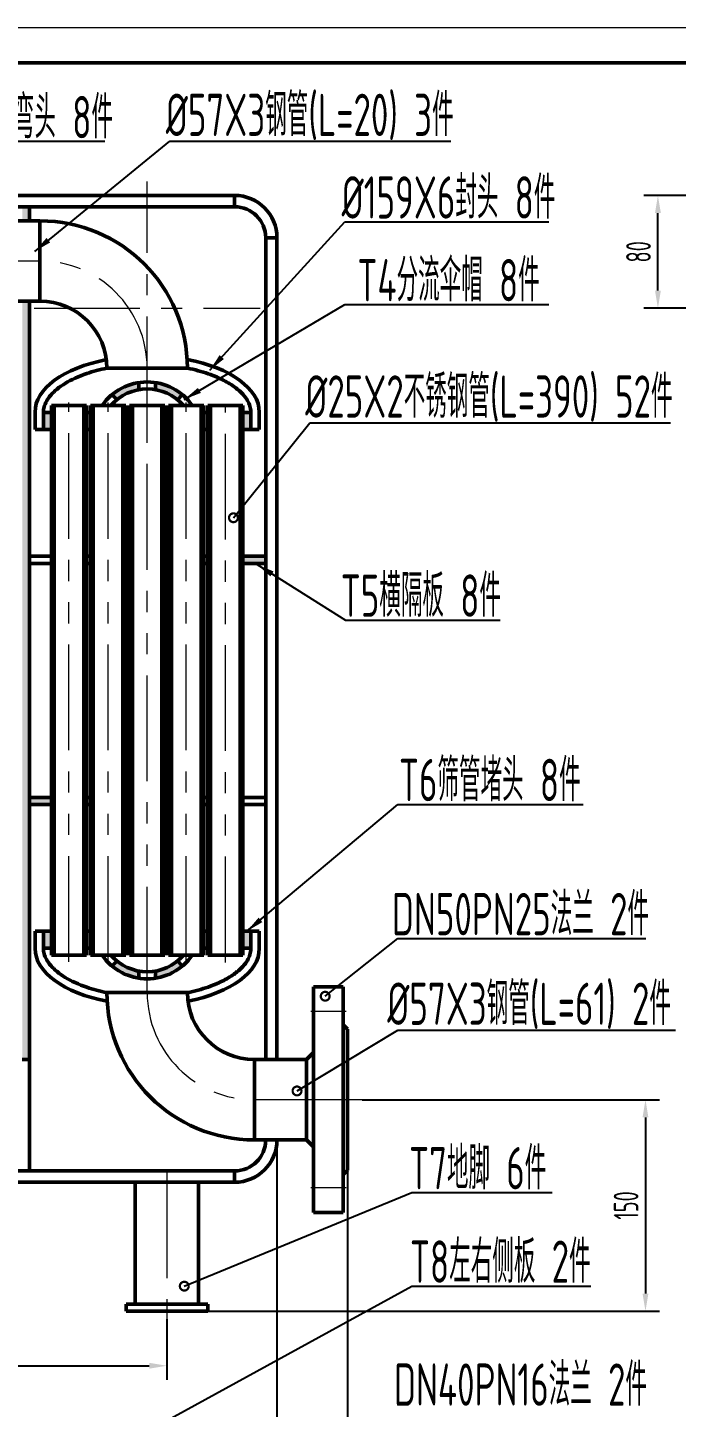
# Model space of a CAD drawing. Extents: x 0 to 420, y 0 to 297.
# Drawn here: x 172.9 to 264.9, y 101.2 to 297 of the extents above; entities that cross this region are included whole.
import ezdxf
from ezdxf.enums import TextEntityAlignment as Align

# ---------------------------------------------------------------- set-up
doc = ezdxf.new("R2010")
doc.units = 0
doc.header["$LTSCALE"] = 12
doc.linetypes.add('CENTER', pattern=[2, 1.25, -0.25, 0.25, -0.25])
doc.linetypes.add('PHANTOM', pattern=[2.5, 1.25, -0.25, 0.25, -0.25, 0.25, -0.25])
doc.layers.get('0').update_dxf_attribs({"linetype": 'CONTINUOUS', "lineweight": 50})
doc.layers.get('Defpoints').update_dxf_attribs({"linetype": 'CONTINUOUS'})
for name, color, linetype, lineweight in [('1', 5, 'CONTINUOUS', 18), ('2', 2, 'CENTER', 18), ('4', 4, 'CONTINUOUS', 25), ('5', 3, 'PHANTOM', 13)]:
    doc.layers.add(name, color=color, linetype=linetype, lineweight=lineweight)
doc.styles.get("Standard").update_dxf_attribs({"font": 'gbenor.shx', "width": 0.707, "bigfont": 'gbcbig.shx'})
doc.dimstyles.new('圆点', dxfattribs={"dimtxt": 3.5, "dimasz": 2.5, "dimexe": 2, "dimexo": 0, "dimgap": 1, "dimtad": 1, "dimtoh": 1, "dimdec": 3, "dimlfac": 5, "dimdsep": 46, "dimtxsty": 'Standard', "dimcen": 0, "dimazin": 2, "dimtfac": 1, "dimtdec": 3, "dimtmove": 2, "dimatfit": 3, "dimldrblk": 'DOTSMALL', "dimfxl": 0, "dimtolj": 1, "dimtzin": 0, "dimarcsym": 0})
doc.dimstyles.new('线箭', dxfattribs={"dimtxt": 3.5, "dimasz": 2.5, "dimexe": 2, "dimexo": 0, "dimgap": 1, "dimtad": 1, "dimtoh": 1, "dimdec": 3, "dimlfac": 5, "dimdsep": 46, "dimtxsty": 'Standard', "dimcen": 0, "dimazin": 2, "dimtfac": 1, "dimtdec": 3, "dimtmove": 2, "dimatfit": 3, "dimfxl": 0, "dimtolj": 1, "dimtzin": 0, "dimarcsym": 0})

# ---------------------------------------------------------------- blocks, each defined once
blk = doc.blocks.new('_DotSmall')
at = {"color": 0, "linetype": 'ByBlock', "const_width": 0.5}
blk.add_lwpolyline([(-0.0625, 0, 1), (0.0625, 0, 1)], format="xyb", close=True, dxfattribs=at)
blk = doc.blocks.new('*D6')
at = {"layer": '4', "color": 0, "lineweight": -2}
for p, q in [((138.23, 113.6), (138.23, 105.15)), ((192.63, 113.76), (192.63, 105.15)), ((140.73, 107.15), (190.13, 107.15))]:
    blk.add_line(p, q, dxfattribs=at)
at = {"layer": '4', "color": 0}
for points in [[(140.73, 107.57), (140.73, 106.74), (138.23, 107.15)], [(190.13, 107.57), (190.13, 106.74), (192.63, 107.15)]]:
    blk.add_solid(points, dxfattribs=at)
at = {"layer": 'Defpoints', "color": 0}
for p in [(138.23, 113.6), (192.63, 113.76), (192.63, 107.15)]:
    blk.add_point(p, dxfattribs=at)
at = {"layer": '4', "color": 0, "insert": (165.43, 109.9), "char_height": 3.5, "attachment_point": 5}
blk.add_mtext('\\A1;272', dxfattribs=at)
blk = doc.blocks.new('*D7')
at = {"layer": '4', "color": 0, "lineweight": -2}
for p, q in [((68.23, 139.19), (68.23, 96.7)), ((208.23, 139.19), (208.23, 96.7)), ((70.73, 98.7), (205.73, 98.7))]:
    blk.add_line(p, q, dxfattribs=at)
at = {"layer": '4', "color": 0}
for points in [[(70.73, 99.12), (70.73, 98.28), (68.23, 98.7)], [(205.73, 99.12), (205.73, 98.28), (208.23, 98.7)]]:
    blk.add_solid(points, dxfattribs=at)
at = {"layer": 'Defpoints', "color": 0}
for p in [(68.23, 139.19), (208.23, 139.19), (208.23, 98.7)]:
    blk.add_point(p, dxfattribs=at)
at = {"layer": '4', "color": 0, "insert": (138.23, 101.45), "char_height": 3.5, "attachment_point": 5}
blk.add_mtext('\\A1;700', dxfattribs=at)
blk = doc.blocks.new('*D8')
at = {"layer": '4', "color": 0, "lineweight": -2}
for p, q in [((58.23, 134.89), (58.23, 88.81)), ((218.23, 134.89), (218.23, 88.81)), ((215.73, 90.81), (60.73, 90.81))]:
    blk.add_line(p, q, dxfattribs=at)
at = {"layer": '4', "color": 0}
for points in [[(60.73, 91.23), (60.73, 90.4), (58.23, 90.81)], [(215.73, 91.23), (215.73, 90.4), (218.23, 90.81)]]:
    blk.add_solid(points, dxfattribs=at)
at = {"layer": 'Defpoints', "color": 0}
for p in [(58.23, 134.89), (218.23, 134.89), (58.23, 90.81)]:
    blk.add_point(p, dxfattribs=at)
at = {"layer": '4', "color": 0, "insert": (138.23, 93.56), "char_height": 3.5, "attachment_point": 5}
blk.add_mtext('\\A1;800', dxfattribs=at)
blk = doc.blocks.new('*D11')
at = {"layer": '4', "color": 0, "lineweight": -2}
for p, q in [((220.29, 144.89), (262.48, 144.89)), ((260.48, 142.39), (260.48, 117.39)), ((198.43, 114.89), (262.48, 114.89))]:
    blk.add_line(p, q, dxfattribs=at)
at = {"layer": '4', "color": 0}
for points in [[(260.06, 142.39), (260.89, 142.39), (260.48, 144.89)], [(260.06, 117.39), (260.89, 117.39), (260.48, 114.89)]]:
    blk.add_solid(points, dxfattribs=at)
at = {"layer": 'Defpoints', "color": 0}
for p in [(220.29, 144.89), (198.43, 114.89), (260.48, 114.89)]:
    blk.add_point(p, dxfattribs=at)
at = {"layer": '4', "color": 0, "insert": (257.73, 129.89), "char_height": 3.5, "attachment_point": 5, "rotation": 90}
blk.add_mtext('\\A1;150', dxfattribs=at)
blk = doc.blocks.new('*D12')
at = {"layer": '4', "color": 0, "lineweight": -2}
for p, q in [((283.97, 273.19), (260.24, 273.19)), ((262.24, 259.69), (262.24, 270.69)), ((271.5, 257.19), (260.24, 257.19))]:
    blk.add_line(p, q, dxfattribs=at)
at = {"layer": '4', "color": 0}
for points in [[(261.83, 270.69), (262.66, 270.69), (262.24, 273.19)], [(261.83, 259.69), (262.66, 259.69), (262.24, 257.19)]]:
    blk.add_solid(points, dxfattribs=at)
at = {"layer": 'Defpoints', "color": 0}
for p in [(262.24, 273.19), (283.97, 273.19), (271.5, 257.19)]:
    blk.add_point(p, dxfattribs=at)
at = {"layer": '4', "color": 0, "insert": (259.49, 265.19), "char_height": 3.5, "attachment_point": 5, "rotation": 90}
blk.add_mtext('\\A1;80', dxfattribs=at)

msp = doc.modelspace()

# ---------------------------------------------------------------- hatches: boundary and pattern name
h = msp.add_hatch(color=256)
h.dxf.hatch_style = 1
h.paths.add_polyline_path([(172.13036, 258.1879), (172.63036, 258.1879), (172.63036, 150.5879), (172.13036, 150.5879)])
h.paths.add_polyline_path([(172.63036, 258.1879), (173.13036, 258.1879), (173.13036, 150.5879), (172.63036, 150.5879)])
h.paths.add_polyline_path([(172.63036, 271.5879), (173.13036, 271.5879), (173.13036, 269.5879), (172.63036, 269.5879)])
h.paths.add_polyline_path([(172.13036, 271.5879), (172.63036, 271.5879), (172.63036, 269.5879), (172.13036, 269.5879)])
h = msp.add_hatch(color=256)
h.dxf.hatch_style = 1
h.paths.add_polyline_path([(194.78963, 244.94963), (194.15383, 244.17778, 0.128614923), (191.03036, 245.62248), (191.03036, 246.63634, -0.134449159)])
h.paths.add_polyline_path([(185.50688, 244.17778), (184.87108, 244.94963, -0.134449159), (188.63036, 246.63634), (188.63036, 245.62248, 0.128614923)])
h = msp.add_hatch(color=256)
h.dxf.hatch_style = 1
h.paths.add_polyline_path([(176.24523, 242.3879), (175.13036, 242.3879), (175.13036, 239.9879), (176.24523, 239.9879)])
h.paths.add_polyline_path([(181.78779, 242.3879), (181.24523, 242.3879), (181.24523, 239.9879), (181.78779, 239.9879)])
h.paths.add_polyline_path([(187.33036, 242.3879), (186.78779, 242.3879), (186.78779, 239.9879), (187.33036, 239.9879)])
h.paths.add_polyline_path([(192.87292, 242.3879), (192.33036, 242.3879), (192.33036, 239.9879), (192.87292, 239.9879)])
h.paths.add_polyline_path([(198.41548, 242.3879), (197.87292, 242.3879), (197.87292, 239.9879), (198.41548, 239.9879)])
h.paths.add_polyline_path([(204.53036, 242.3879), (203.41548, 242.3879), (203.41548, 239.9879), (204.53036, 239.9879)])
h = msp.add_hatch(color=256)
h.dxf.hatch_style = 1
h.paths.add_polyline_path([(203.41548, 221.9879), (206.63036, 221.9879), (206.63036, 220.9879), (203.41548, 220.9879)])
h.paths.add_polyline_path([(197.87292, 221.9879), (198.41548, 221.9879), (198.41548, 220.9879), (197.87292, 220.9879)])
h.paths.add_polyline_path([(192.33036, 221.9879), (192.87292, 221.9879), (192.87292, 220.9879), (192.33036, 220.9879)])
h.paths.add_polyline_path([(186.93036, 221.9879), (187.33036, 221.9879), (187.33036, 220.9879), (186.93036, 220.9879)])
h = msp.add_hatch(color=256)
h.dxf.hatch_style = 1
h.paths.add_polyline_path([(192.33036, 187.7879), (192.73036, 187.7879), (192.73036, 186.7879), (192.33036, 186.7879)])
h.paths.add_polyline_path([(186.78779, 187.7879), (187.33036, 187.7879), (187.33036, 186.7879), (186.78779, 186.7879)])
h.paths.add_polyline_path([(181.24523, 187.7879), (181.78779, 187.7879), (181.78779, 186.7879), (181.24523, 186.7879)])
h.paths.add_polyline_path([(173.13036, 187.7879), (176.24523, 187.7879), (176.24523, 186.7879), (173.13036, 186.7879)])
h = msp.add_hatch(color=256)
h.dxf.hatch_style = 1
h.paths.add_polyline_path([(176.24523, 168.7879), (175.13036, 168.7879), (175.13036, 166.3879), (176.24523, 166.3879)])
h.paths.add_polyline_path([(181.78779, 168.7879), (181.24523, 168.7879), (181.24523, 166.3879), (181.78779, 166.3879)])
h.paths.add_polyline_path([(187.33036, 168.7879), (186.78779, 168.7879), (186.78779, 166.3879), (187.33036, 166.3879)])
h.paths.add_polyline_path([(192.87292, 168.7879), (192.33036, 168.7879), (192.33036, 166.3879), (192.87292, 166.3879)])
h.paths.add_polyline_path([(198.41548, 168.7879), (197.87292, 168.7879), (197.87292, 166.3879), (198.41548, 166.3879)])
h.paths.add_polyline_path([(204.53036, 168.7879), (203.41548, 168.7879), (203.41548, 166.3879), (204.53036, 166.3879)])
h = msp.add_hatch(color=256)
h.dxf.hatch_style = 1
h.paths.add_polyline_path([(194.78963, 163.82617), (194.15383, 164.59802, -0.128614923), (191.03036, 163.15332), (191.03036, 162.13946, 0.134449159)])
h.paths.add_polyline_path([(185.50688, 164.59802), (184.87108, 163.82617, 0.134449159), (188.63036, 162.13946), (188.63036, 163.15332, -0.128614923)])

# ---------------------------------------------------------------- linework, layer by layer
for p, q in [((25, 292), (415, 292)), ((74.23036, 273.1879), (202.23036, 273.1879)), ((202.23036, 271.5879), (202.23036, 273.1879)), ((74.23036, 271.5879), (202.23036, 271.5879)), ((173.13036, 271.5879), (173.13036, 269.5879)), ((170.63036, 269.5879), (174.63036, 269.5879)), ((174.63036, 258.1879), (174.63036, 269.5879)), ((174.63036, 258.1879), (174.63036, 269.5879)), ((206.63036, 267.1879), (206.63036, 150.5879)), ((206.63036, 267.1879), (208.23036, 267.1879)), ((208.23036, 267.1879), (208.23036, 150.5879)), ((170.63036, 258.1879), (174.63036, 258.1879)), ((173.13036, 258.1879), (173.13036, 134.7879)), ((195.53036, 248.6879), (184.13036, 248.6879)), ((185.50688, 244.17778), (184.87108, 244.94963)), ((188.63036, 246.63634), (188.63036, 245.62248)), ((191.03036, 246.63634), (191.03036, 245.62248)), ((194.15383, 244.17778), (194.78963, 244.94963)), ((176.24523, 165.3879), (176.24523, 243.3879)), ((181.24523, 243.3879), (176.24523, 243.3879)), ((176.64523, 165.3879), (176.64523, 243.3879)), ((180.84523, 165.3879), (180.84523, 243.3879)), ((181.24523, 165.3879), (181.24523, 243.3879)), ((181.78779, 165.3879), (181.78779, 243.3879)), ((186.78779, 243.3879), (181.78779, 243.3879)), ((182.18779, 165.3879), (182.18779, 243.3879)), ((186.38779, 165.3879), (186.38779, 243.3879)), ((186.78779, 165.3879), (186.78779, 243.3879)), ((187.33036, 165.3879), (187.33036, 243.3879)), ((192.33036, 243.3879), (187.33036, 243.3879)), ((187.73036, 165.3879), (187.73036, 243.3879)), ((191.93036, 165.3879), (191.93036, 243.3879)), ((192.33036, 165.3879), (192.33036, 243.3879)), ((192.87292, 165.3879), (192.87292, 243.3879)), ((197.87292, 243.3879), (192.87292, 243.3879)), ((193.27292, 165.3879), (193.27292, 243.3879)), ((197.47292, 165.3879), (197.47292, 243.3879)), ((197.87292, 165.3879), (197.87292, 243.3879)), ((198.41548, 165.3879), (198.41548, 243.3879)), ((203.41548, 243.3879), (198.41548, 243.3879)), ((198.81548, 165.3879), (198.81548, 243.3879)), ((203.01548, 165.3879), (203.01548, 243.3879)), ((203.41548, 165.3879), (203.41548, 243.3879)), ((173.93036, 242.44292), (173.93036, 239.9879)), ((175.13036, 242.44292), (175.13036, 239.9879)), ((176.24523, 242.3879), (175.13036, 242.3879)), ((181.78779, 242.3879), (181.24523, 242.3879)), ((187.33036, 242.3879), (186.78779, 242.3879)), ((192.87292, 242.3879), (192.33036, 242.3879)), ((198.41548, 242.3879), (197.87292, 242.3879)), ((204.53036, 242.3879), (203.41548, 242.3879)), ((204.53036, 242.44292), (204.53036, 239.9879)), ((205.73036, 242.44292), (205.73036, 239.9879)), ((176.24523, 239.9879), (173.93036, 239.9879)), ((181.78779, 239.9879), (181.24523, 239.9879)), ((187.33036, 239.9879), (186.78779, 239.9879)), ((192.87292, 239.9879), (192.33036, 239.9879)), ((198.41548, 239.9879), (197.87292, 239.9879)), ((205.73036, 239.9879), (203.41548, 239.9879)), ((173.13036, 221.9879), (176.24523, 221.9879)), ((181.24523, 221.9879), (181.78779, 221.9879)), ((186.78779, 221.9879), (187.33036, 221.9879)), ((186.93036, 221.9879), (186.93036, 220.9879)), ((192.33036, 221.9879), (192.87292, 221.9879)), ((197.87292, 221.9879), (198.41548, 221.9879)), ((203.41548, 221.9879), (206.63036, 221.9879)), ((173.13036, 220.9879), (176.24523, 220.9879)), ((181.24523, 220.9879), (181.78779, 220.9879)), ((186.78779, 220.9879), (187.33036, 220.9879)), ((192.33036, 220.9879), (192.87292, 220.9879)), ((197.87292, 220.9879), (198.41548, 220.9879)), ((203.41548, 220.9879), (206.63036, 220.9879)), ((173.13036, 187.7879), (176.24523, 187.7879)), ((173.13036, 186.7879), (176.24523, 186.7879)), ((181.24523, 187.7879), (181.78779, 187.7879)), ((181.24523, 186.7879), (181.78779, 186.7879)), ((186.78779, 187.7879), (187.33036, 187.7879)), ((186.78779, 186.7879), (187.33036, 186.7879)), ((192.33036, 187.7879), (192.87292, 187.7879)), ((192.33036, 186.7879), (192.87292, 186.7879)), ((197.87292, 187.7879), (198.41548, 187.7879)), ((197.87292, 186.7879), (198.41548, 186.7879)), ((203.41548, 187.7879), (206.63036, 187.7879)), ((203.41548, 186.7879), (206.63036, 186.7879)), ((173.93036, 168.7879), (173.93036, 166.33289)), ((176.24523, 168.7879), (173.93036, 168.7879)), ((175.13036, 168.7879), (175.13036, 166.33289)), ((181.78779, 168.7879), (181.24523, 168.7879)), ((187.33036, 168.7879), (186.78779, 168.7879)), ((192.87292, 168.7879), (192.33036, 168.7879)), ((198.41548, 168.7879), (197.87292, 168.7879)), ((205.73036, 168.7879), (203.41548, 168.7879)), ((204.53036, 168.7879), (204.53036, 166.33289)), ((205.73036, 168.7879), (205.73036, 166.33289)), ((176.24523, 166.3879), (175.13036, 166.3879)), ((176.24523, 165.3879), (181.24523, 165.3879)), ((181.78779, 166.3879), (181.24523, 166.3879)), ((181.78779, 165.3879), (186.78779, 165.3879)), ((185.50688, 164.59802), (184.87108, 163.82617)), ((187.33036, 166.3879), (186.78779, 166.3879)), ((187.33036, 165.3879), (192.33036, 165.3879)), ((192.87292, 166.3879), (192.33036, 166.3879)), ((192.87292, 165.3879), (197.87292, 165.3879)), ((194.15383, 164.59802), (194.78963, 163.82617)), ((198.41548, 166.3879), (197.87292, 166.3879)), ((198.41548, 165.3879), (203.41548, 165.3879)), ((204.53036, 166.3879), (203.41548, 166.3879)), ((188.63036, 162.13946), (188.63036, 163.15332)), ((191.03036, 162.13946), (191.03036, 163.15332)), ((213.43036, 160.8879), (213.43036, 128.8879)), ((217.63036, 160.8879), (213.43036, 160.8879)), ((217.63036, 128.8879), (217.63036, 160.8879)), ((184.13036, 160.0879), (195.53036, 160.0879)), ((218.23036, 154.8879), (217.63036, 155.53643)), ((218.23036, 154.8879), (218.23036, 134.8879)), ((212.43036, 150.5879), (213.43036, 151.5879)), ((173.13036, 150.5879), (172.13036, 150.5879)), ((205.03036, 150.5879), (205.03036, 139.1879)), ((205.03036, 150.5879), (205.03036, 139.1879)), ((212.43036, 150.5879), (205.03036, 150.5879)), ((212.43036, 139.1879), (212.43036, 150.5879)), ((205.03036, 139.1879), (212.43036, 139.1879)), ((212.43036, 139.1879), (213.43036, 138.1879)), ((202.23036, 134.7879), (74.23036, 134.7879)), ((202.23036, 133.1879), (74.23036, 133.1879)), ((188.13036, 115.8879), (188.13036, 133.1879)), ((197.13036, 115.8879), (197.13036, 133.1879)), ((202.23036, 134.7879), (202.23036, 133.1879)), ((217.63036, 134.23937), (218.23036, 134.8879)), ((213.43036, 128.8879), (217.63036, 128.8879)), ((186.83036, 115.8879), (198.43036, 115.8879)), ((186.83036, 115.8879), (186.83036, 114.8879)), ((198.43036, 115.8879), (198.43036, 114.8879)), ((186.83036, 114.8879), (198.43036, 114.8879))]:
    msp.add_line(p, q)
for centre, radius, start, end in [((202.23036, 267.1879), 6, 0, 90), ((202.23036, 267.1879), 4.4, 0, 90), ((174.63036, 248.6879), 20.9, 0, 90), ((174.63036, 248.6879), 9.5, 0, 90), ((189.83036, 238.9292), 7.8, 34.863838, 145.136162), ((189.83036, 238.9292), 6.8, 40.9720723, 139.0279277), ((189.83036, 169.8466), 7.8, 214.863838, 325.136162), ((189.83036, 169.8466), 6.8, 220.9720723, 319.0279277), ((205.03036, 160.0879), 20.9, 180, 270), ((205.03036, 160.0879), 9.5, 180, 270), ((202.23036, 139.1879), 6, 270, 0), ((202.23036, 139.1879), 4.4, 270, 0)]:
    msp.add_arc(centre, radius, start, end)
at = {"extrusion": (0, 0, -1)}
for start_param, end_param in [(0, 1.198942972), (1.935006401, 3.141592654)]:
    msp.add_ellipse((189.83036, 242.44292), major_axis=(-15.9, 0), ratio=0.503144654, start_param=start_param, end_param=end_param, dxfattribs=at)
for start_param, end_param in [(3.141592654, 4.348178906), (-1.198942972, 0)]:
    msp.add_ellipse((189.83036, 166.33289), major_axis=(15.9, 0), ratio=0.503144654, start_param=start_param, end_param=end_param)
for points, knots in [([(175.13036, 242.44292), (175.13036, 242.68736), (175.16155, 242.93157), (175.29692, 243.45008), (175.40674, 243.72508), (175.71703, 244.28646), (175.91781, 244.5728), (176.41535, 245.14577), (176.71238, 245.43241), (177.39973, 245.99319), (177.79026, 246.2673), (179.08445, 247.05092), (180.11533, 247.52468), (182.15906, 248.22464), (183.12051, 248.48338), (184.13036, 248.6879)], [3.141592654, 3.141592654, 3.141592654, 3.141592654, 3.272095662, 3.272095662, 3.412820234, 3.412820234, 3.553544806, 3.553544806, 3.694269378, 3.694269378, 3.83499395, 3.83499395, 4.114610732, 4.114610732, 4.329637242, 4.329637242, 4.329637242, 4.329637242]), ([(195.53036, 248.68781), (196.05585, 248.58137), (196.56833, 248.46043), (198.03227, 248.06304), (198.93685, 247.7485), (200.40671, 247.10864), (201.00389, 246.79841), (202.06426, 246.14219), (202.52801, 245.79639), (203.25126, 245.14281), (203.53094, 244.83666), (203.96633, 244.25222), (204.12947, 243.97379), (204.37163, 243.42895), (204.45085, 243.16327), (204.51814, 242.74794), (204.53036, 242.59534), (204.53036, 242.44292)], [5.095145162, 5.095145162, 5.095145162, 5.095145162, 5.207040683, 5.207040683, 5.425526673, 5.425526673, 5.600358847, 5.600358847, 5.775191021, 5.775191021, 5.924644877, 5.924644877, 6.063198062, 6.063198062, 6.201751248, 6.201751248, 6.283185307, 6.283185307, 6.283185307, 6.283185307]), ([(175.13036, 166.33289), (175.13036, 166.08844), (175.16155, 165.84423), (175.29692, 165.32572), (175.40674, 165.05072), (175.71703, 164.48935), (175.91781, 164.203), (176.41535, 163.63003), (176.71238, 163.34339), (177.39973, 162.78261), (177.79026, 162.50851), (179.08445, 161.72489), (180.11533, 161.25113), (182.15906, 160.55116), (183.12051, 160.29242), (184.13036, 160.0879)], [3.141592654, 3.141592654, 3.141592654, 3.141592654, 3.272095662, 3.272095662, 3.412820234, 3.412820234, 3.553544806, 3.553544806, 3.694269378, 3.694269378, 3.83499395, 3.83499395, 4.114610732, 4.114610732, 4.329637242, 4.329637242, 4.329637242, 4.329637242]), ([(195.53036, 160.08799), (196.05585, 160.19443), (196.56833, 160.31538), (198.03227, 160.71276), (198.93685, 161.02731), (200.40671, 161.66717), (201.00389, 161.97739), (202.06426, 162.63362), (202.52801, 162.97941), (203.25126, 163.63299), (203.53094, 163.93914), (203.96633, 164.52359), (204.12947, 164.80201), (204.37163, 165.34685), (204.45085, 165.61254), (204.51814, 166.02787), (204.53036, 166.18047), (204.53036, 166.33289)], [5.095145162, 5.095145162, 5.095145162, 5.095145162, 5.207040683, 5.207040683, 5.425526673, 5.425526673, 5.600358847, 5.600358847, 5.775191021, 5.775191021, 5.924644877, 5.924644877, 6.063198062, 6.063198062, 6.201751248, 6.201751248, 6.283185307, 6.283185307, 6.283185307, 6.283185307])]:
    msp.add_open_spline(points, degree=3, knots=knots)
at = {"layer": '1'}
for p, q in [((0, 297), (420, 297)), ((192.73036, 187.7879), (192.73036, 186.7879))]:
    msp.add_line(p, q, dxfattribs=at)
at = {"layer": '2'}
for p, q in [((189.83036, 241.02508), (189.83036, 275.15119)), ((170.63036, 263.8879), (174.63036, 263.8879)), ((173.79579, 257.1879), (205.85005, 257.1879)), ((218.03036, 157.3879), (213.03036, 157.3879)), ((220.2935, 144.8879), (205.03036, 144.8879)), ((192.63036, 134.601), (192.63036, 113.75803)), ((218.03036, 132.3879), (213.03036, 132.3879))]:
    msp.add_line(p, q, dxfattribs=at)
for centre, start, end in [((174.63036, 248.6879), 0, 90), ((205.03036, 160.0879), 180, 270)]:
    msp.add_arc(centre, 15.2, start, end, dxfattribs=at)
at = {"layer": '5'}
for p, q in [((189.83036, 160.0879), (189.83036, 248.6879)), ((178.74523, 164.47091), (178.74523, 243.81369)), ((184.28779, 164.47091), (184.28779, 243.81369)), ((195.37292, 164.47091), (195.37292, 243.81369)), ((200.91548, 164.3827), (200.91548, 243.3879))]:
    msp.add_line(p, q, dxfattribs=at)

# ---------------------------------------------------------------- texts
at = {"layer": '4', "width": 0.707}
for s, p in [('DN50长半径弯头 8件', (167.64211, 284.64925)), ('%%C57X3钢管(L=20) 3件', (212.87235, 284.64925)), ('%%C159X6封头 8件', (232.55837, 273.21451)), ('T4分流伞帽 8件', (232.55837, 261.48932)), ('%%C25X2不锈钢管(L=390) 52件', (238.27891, 244.6931)), ('T5横隔板 8件', (228.6261, 216.71159)), ('T6筛管堵头 8件', (238.40163, 190.57631)), ('DN50PN25法兰 2件', (242.75827, 171.54242)), ('%%C57X3钢管(L=61) 2件', (243.97813, 158.54292)), ('T7地脚 6件', (236.68402, 135.49703)), ('T8左右侧板 2件', (239.88678, 122.22758)), ('DN40PN16法兰 2件', (242.75827, 104.79016))]:
    msp.add_text(s, height=6, dxfattribs=at).set_placement(p, align=Align.MIDDLE)

# ---------------------------------------------------------------- dimensions: what is measured, and where the dimension line sits
at = {"layer": '4'}
for base, p1, p2, picture, middle in [((262.24325, 273.1879), (271.50465, 257.1879), (283.96991, 273.1879), '*D12', (259.49325, 265.1879)), ((260.47689, 114.8879), (220.2935, 144.8879), (198.43036, 114.8879), '*D11', (257.72689, 129.8879))]:
    dim = msp.add_linear_dim(base=base, p1=p1, p2=p2, angle=90, dimstyle='线箭', dxfattribs=at)
    dim.commit()
    dim.dimension.update_dxf_attribs({"geometry": picture, "text_midpoint": middle})
for base, p1, p2, picture, middle in [((208.23036, 98.69944), (68.23036, 139.1879), (208.23036, 139.1879), '*D7', (138.23036, 101.44944)), ((58.23036, 90.81485), (218.23036, 134.8879), (58.23036, 134.8879), '*D8', (138.23036, 93.56485)), ((192.63036, 107.15382), (138.23036, 113.6034), (192.63036, 113.75803), '*D6', (165.43036, 109.90382))]:
    dim = msp.add_linear_dim(base=base, p1=p1, p2=p2, dimstyle='线箭', dxfattribs=at)
    dim.commit()
    dim.dimension.update_dxf_attribs({"geometry": picture, "text_midpoint": middle})

# ---------------------------------------------------------------- leaders
for points, dimstyle in [([(160.83491, 263.17552), (151.31412, 280.86522), (183.83624, 280.86522)], '圆点'), ([(173.88695, 265.25521), (193.02318, 280.86522), (232.87957, 280.86522)], '线箭'), ([(198.71798, 248.40884), (217.8542, 269.43048), (246.79693, 269.43048)], '线箭'), ([(195.08406, 244.25669), (217.8542, 257.70529), (246.79693, 257.70529)], '线箭'), ([(202.05881, 227.46048), (212.89022, 240.90907), (264.029, 240.90907)], '圆点'), ([(205.40968, 220.83062), (217.92646, 212.92756), (239.89698, 212.92756)], '线箭'), ([(203.97766, 168.79818), (225.36736, 186.79228), (251.64797, 186.79228)], '线箭'), ([(215.06762, 159.57688), (225.36736, 167.75839), (260.53551, 167.75839)], '圆点'), ([(211.07438, 146.14071), (225.36736, 154.75889), (264.71788, 154.75889)], '圆点'), ([(195.09074, 118.44522), (227.35846, 131.71301), (247.25426, 131.71301)], '圆点'), ([(142.91125, 72.14464), (227.35846, 118.44355), (252.71801, 118.44355)], '线箭')]:
    msp.add_leader(points, dimstyle=dimstyle, dxfattribs=at)

doc.saveas('drawing.dxf')
